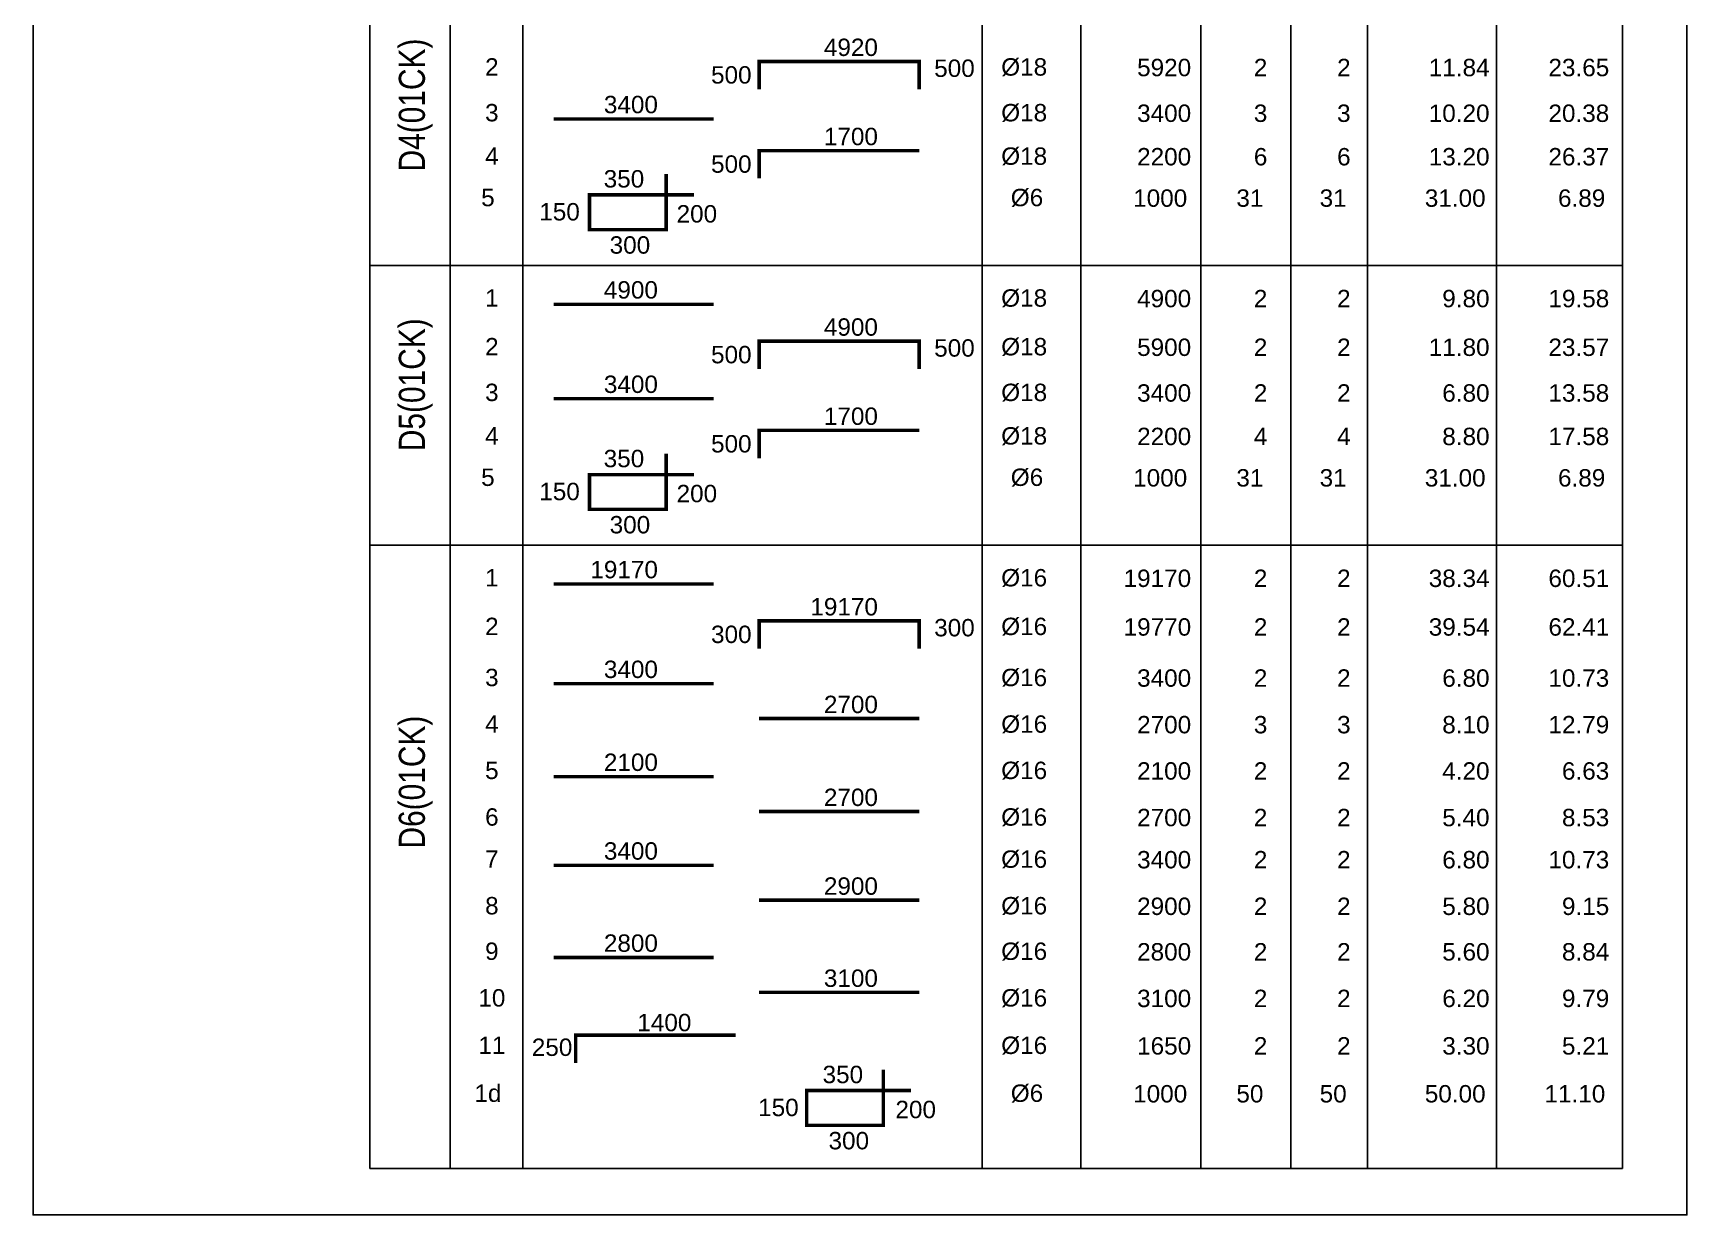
# Model space of a CAD drawing. Header units: millimetres. Extents: x -559287 to -299624, y 2351330 to 2655682.
# Drawn here: x -339275 to -320264, y 2514835 to 2528426 of the extents above; entities that cross this region are included whole.
import ezdxf
from ezdxf.enums import TextEntityAlignment as Align

# ---------------------------------------------------------------- set-up
doc = ezdxf.new("R2010")
doc.units = ezdxf.units.MM
doc.header["$LTSCALE"] = 10
for name, color, linetype, lineweight in [('Net thay', 4, 'Continuous', 25), ('Text', 54, 'Continuous', 25), ('Thep doc', 140, 'Continuous', 60), ('TKTHEP', 54, 'Continuous', 25)]:
    doc.layers.add(name, color=color, linetype=linetype, lineweight=lineweight)
doc.layers.add('ththep', color=3, linetype='Continuous')
doc.styles.add('NGHIA5', font='arial_0.ttf', dxfattribs={"height": 180})
doc.styles.add('STYLE1-S1', font='VHARIALN.TTF')

# ---------------------------------------------------------------- blocks, each defined once
blk = doc.blocks.new('NGHIA_THKE')
at = {"layer": 'TKTHEP', "style": 'NGHIA5'}
blk.add_attdef('SHT', text='', height=250, dxfattribs=at).set_placement((-7979, 0), align=Align.CENTER)
for tag, p in [('KT1', (-6747, 220)), ('KT2', (-5931, 212)), ('KT3', (-4910, 212)), ('KT4', (-3927, 212)), ('KT5', (-2978, 212)), ('KT6', (-2066, 212)), ('KT7', (-1094, 212)), ('DK', (0, 0)), ('CD1T', (2069, -8)), ('1T', (3164, -8)), ('TST', (4360, -8)), ('TCD', (6357, -8)), ('TL', (8076, -8)), ('KT8', (-6747, -258)), ('KT9', (-5931, -266)), ('KT10', (-4910, -266)), ('KT11', (-3927, -266)), ('KT12', (-2978, -266)), ('KT13', (-2066, -266)), ('KT14', (-1094, -266))]:
    blk.add_attdef(tag, text='', height=250, dxfattribs=at).set_placement(p, align=Align.RIGHT)

msp = doc.modelspace()

# ---------------------------------------------------------------- linework, layer by layer
at = {"layer": 'Net thay', "linetype": 'Continuous'}
for p, q in [((-335404.8, 2540075.8), (-335404.8, 2515369.9)), ((-334480.4, 2540075.8), (-334480.4, 2515369.9)), ((-333644.9, 2540075.8), (-333644.9, 2515369.9)), ((-328366.5, 2540075.8), (-328366.5, 2515369.9)), ((-327229.8, 2540075.8), (-327229.8, 2515369.9)), ((-325852.9, 2540075.8), (-325852.9, 2515369.9)), ((-323935.5, 2540075.8), (-323935.5, 2515369.9)), ((-322453.7, 2540075.8), (-322453.7, 2515369.9)), ((-321004.7, 2540075.8), (-321004.7, 2515369.9)), ((-324818.1, 2539525.4), (-324818.1, 2515369.9)), ((-335404.8, 2525753.8), (-321004.7, 2525753.8)), ((-335404.8, 2522537.1), (-321004.7, 2522537.1)), ((-335404.8, 2515369.9), (-321004.7, 2515369.9))]:
    msp.add_line(p, q, dxfattribs=at)
at = {"layer": 'Thep doc', "const_width": 40}
for points in [[(-330928.7, 2527779.6), (-330928.7, 2528099.6), (-329088.7, 2528099.6), (-329088.7, 2527779.6)], [(-333291.3, 2527438.2), (-331451.3, 2527438.2)], [(-330928.7, 2526754), (-330928.7, 2527074), (-329088.7, 2527074)], [(-331678.3, 2526564.9), (-332878.3, 2526564.9), (-332878.3, 2526164.9), (-331998.3, 2526164.9), (-331998.3, 2526804.9)], [(-333291.3, 2525307), (-331451.3, 2525307)], [(-330928.7, 2524562.9), (-330928.7, 2524882.9), (-329088.7, 2524882.9), (-329088.7, 2524562.9)], [(-333291.3, 2524221.5), (-331451.3, 2524221.5)], [(-330928.7, 2523537.4), (-330928.7, 2523857.4), (-329088.7, 2523857.4)], [(-331678.3, 2523348.2), (-332878.3, 2523348.2), (-332878.3, 2522948.2), (-331998.3, 2522948.2), (-331998.3, 2523588.2)], [(-333291.3, 2522090.3), (-331451.3, 2522090.3)], [(-330928.7, 2521346.2), (-330928.7, 2521666.2), (-329088.7, 2521666.2), (-329088.7, 2521346.2)], [(-333291.3, 2520943.3), (-331451.3, 2520943.3)], [(-330928.7, 2520543.1), (-329088.7, 2520543.1)], [(-333291.3, 2519875), (-331451.3, 2519875)], [(-330928.7, 2519474.8), (-329088.7, 2519474.8)], [(-333291.3, 2518854.5), (-331451.3, 2518854.5)], [(-330928.7, 2518454.3), (-329088.7, 2518454.3)], [(-333291.3, 2517795.2), (-331451.3, 2517795.2)], [(-330928.7, 2517395), (-329088.7, 2517395)], [(-333037.3, 2516582.7), (-333037.3, 2516902.7), (-331197.3, 2516902.7)], [(-329181.7, 2516265.3), (-330381.7, 2516265.3), (-330381.7, 2515865.3), (-329501.7, 2515865.3), (-329501.7, 2516505.3)]]:
    msp.add_lwpolyline(points, dxfattribs=at)
at = {"layer": 'ththep'}
msp.add_lwpolyline([(-339274.8, 2541460.7), (-320264.3, 2541460.7), (-320264.3, 2514835.1), (-339274.8, 2514835.1)], close=True, dxfattribs=at)

# ---------------------------------------------------------------- block references
at = {"layer": 'TKTHEP'}
ref = msp.add_blockref('NGHIA_THKE', (-327618.1, 2527936.2), dxfattribs=dict(at, xscale=0.7999999999301508, yscale=0.7999999998137355, zscale=0.8))
ref.add_attrib('SHT', '2', dxfattribs={"height": 200, "style": 'NGHIA5'}).set_placement((-334001.1, 2527936.2), align=Align.CENTER)
ref.add_attrib('KT1', '500', dxfattribs={"height": 200, "style": 'NGHIA5'}).set_placement((-331015.7, 2527844.9), align=Align.RIGHT)
ref.add_attrib('KT2', '4920', dxfattribs={"height": 200, "style": 'NGHIA5'}).set_placement((-329563.2, 2528162.2), align=Align.RIGHT)
ref.add_attrib('KT3', '500', dxfattribs={"height": 200, "style": 'NGHIA5'}).set_placement((-328450.7, 2527921.5), align=Align.RIGHT)
ref.add_attrib('DK', '%%c18', dxfattribs={"height": 200, "style": 'NGHIA5'}).set_placement((-327618.1, 2527936.2), align=Align.RIGHT)
ref.add_attrib('CD1T', '5920', dxfattribs={"height": 200, "style": 'NGHIA5'}).set_placement((-325962.7, 2527929.6), align=Align.RIGHT)
ref.add_attrib('1T', '2', dxfattribs={"height": 200, "style": 'NGHIA5'}).set_placement((-325087, 2527929.6), align=Align.RIGHT)
ref.add_attrib('TST', '2', dxfattribs={"height": 200, "style": 'NGHIA5'}).set_placement((-324130, 2527929.6), align=Align.RIGHT)
ref.add_attrib('TCD', '11.84', dxfattribs={"height": 200, "style": 'NGHIA5'}).set_placement((-322532.7, 2527929.6), align=Align.RIGHT)
ref.add_attrib('TL', '23.65', dxfattribs={"height": 200, "style": 'NGHIA5'}).set_placement((-321157, 2527929.6), align=Align.RIGHT)
ref = msp.add_blockref('NGHIA_THKE', (-327618.3, 2527410.5), dxfattribs=dict(at, xscale=0.7999999999301508, yscale=0.7999999998137355, zscale=0.8))
ref.add_attrib('SHT', '3', dxfattribs={"height": 200, "style": 'NGHIA5'}).set_placement((-334001.3, 2527410.5), align=Align.CENTER)
ref.add_attrib('KT1', '3400', dxfattribs={"height": 200, "style": 'NGHIA5'}).set_placement((-332092.2, 2527503.9), align=Align.RIGHT)
ref.add_attrib('DK', '%%c18', dxfattribs={"height": 200, "style": 'NGHIA5'}).set_placement((-327618.3, 2527410.5), align=Align.RIGHT)
ref.add_attrib('CD1T', '3400', dxfattribs={"height": 200, "style": 'NGHIA5'}).set_placement((-325962.8, 2527403.9), align=Align.RIGHT)
ref.add_attrib('1T', '3', dxfattribs={"height": 200, "style": 'NGHIA5'}).set_placement((-325087.1, 2527403.9), align=Align.RIGHT)
ref.add_attrib('TST', '3', dxfattribs={"height": 200, "style": 'NGHIA5'}).set_placement((-324130.2, 2527403.9), align=Align.RIGHT)
ref.add_attrib('TCD', '10.20', dxfattribs={"height": 200, "style": 'NGHIA5'}).set_placement((-322532.9, 2527403.9), align=Align.RIGHT)
ref.add_attrib('TL', '20.38', dxfattribs={"height": 200, "style": 'NGHIA5'}).set_placement((-321157.1, 2527403.9), align=Align.RIGHT)
ref = msp.add_blockref('NGHIA_THKE', (-327618.1, 2526910.7), dxfattribs=dict(at, xscale=0.7999999999301508, yscale=0.7999999998137355, zscale=0.8))
ref.add_attrib('SHT', '4', dxfattribs={"height": 200, "style": 'NGHIA5'}).set_placement((-334001.1, 2526910.7), align=Align.CENTER)
ref.add_attrib('KT1', '500', dxfattribs={"height": 200, "style": 'NGHIA5'}).set_placement((-331015.7, 2526819.4), align=Align.RIGHT)
ref.add_attrib('KT2', '1700', dxfattribs={"height": 200, "style": 'NGHIA5'}).set_placement((-329563.2, 2527136.6), align=Align.RIGHT)
ref.add_attrib('DK', '%%c18', dxfattribs={"height": 200, "style": 'NGHIA5'}).set_placement((-327618.1, 2526910.7), align=Align.RIGHT)
ref.add_attrib('CD1T', '2200', dxfattribs={"height": 200, "style": 'NGHIA5'}).set_placement((-325962.7, 2526904.1), align=Align.RIGHT)
ref.add_attrib('1T', '6', dxfattribs={"height": 200, "style": 'NGHIA5'}).set_placement((-325087, 2526904.1), align=Align.RIGHT)
ref.add_attrib('TST', '6', dxfattribs={"height": 200, "style": 'NGHIA5'}).set_placement((-324130, 2526904.1), align=Align.RIGHT)
ref.add_attrib('TCD', '13.20', dxfattribs={"height": 200, "style": 'NGHIA5'}).set_placement((-322532.7, 2526904.1), align=Align.RIGHT)
ref.add_attrib('TL', '26.37', dxfattribs={"height": 200, "style": 'NGHIA5'}).set_placement((-321157, 2526904.1), align=Align.RIGHT)
ref = msp.add_blockref('NGHIA_THKE', (-327663.5, 2526434.6), dxfattribs=dict(at, xscale=0.7999999999301508, yscale=0.7999999998137355, zscale=0.8))
ref.add_attrib('SHT', '5', dxfattribs={"height": 200, "style": 'NGHIA5'}).set_placement((-334046.5, 2526434.6), align=Align.CENTER)
ref.add_attrib('KT1', '150', dxfattribs={"height": 200, "style": 'NGHIA5'}).set_placement((-332990.2, 2526270.9), align=Align.RIGHT)
ref.add_attrib('KT2', '200', dxfattribs={"height": 200, "style": 'NGHIA5'}).set_placement((-331411.8, 2526247.2), align=Align.RIGHT)
ref.add_attrib('KT3', '300', dxfattribs={"height": 200, "style": 'NGHIA5'}).set_placement((-332181.1, 2525889), align=Align.RIGHT)
ref.add_attrib('KT4', '350', dxfattribs={"height": 200, "style": 'NGHIA5'}).set_placement((-332249.7, 2526649.9), align=Align.RIGHT)
ref.add_attrib('DK', '%%c6', dxfattribs={"height": 200, "style": 'NGHIA5'}).set_placement((-327663.5, 2526434.6), align=Align.RIGHT)
ref.add_attrib('CD1T', '1000', dxfattribs={"height": 200, "style": 'NGHIA5'}).set_placement((-326008.1, 2526428), align=Align.RIGHT)
ref.add_attrib('1T', '31', dxfattribs={"height": 200, "style": 'NGHIA5'}).set_placement((-325132.4, 2526428), align=Align.RIGHT)
ref.add_attrib('TST', '31', dxfattribs={"height": 200, "style": 'NGHIA5'}).set_placement((-324175.4, 2526428), align=Align.RIGHT)
ref.add_attrib('TCD', '31.00', dxfattribs={"height": 200, "style": 'NGHIA5'}).set_placement((-322578.1, 2526428), align=Align.RIGHT)
ref.add_attrib('TL', '6.89', dxfattribs={"height": 200, "style": 'NGHIA5'}).set_placement((-321202.4, 2526428), align=Align.RIGHT)
ref = msp.add_blockref('NGHIA_THKE', (-327618.3, 2525279.3), dxfattribs=dict(at, xscale=0.7999999999301508, yscale=0.7999999998137355, zscale=0.8))
ref.add_attrib('SHT', '1', dxfattribs={"height": 200, "style": 'NGHIA5'}).set_placement((-334001.3, 2525279.3), align=Align.CENTER)
ref.add_attrib('KT1', '4900', dxfattribs={"height": 200, "style": 'NGHIA5'}).set_placement((-332092.2, 2525372.7), align=Align.RIGHT)
ref.add_attrib('DK', '%%c18', dxfattribs={"height": 200, "style": 'NGHIA5'}).set_placement((-327618.3, 2525279.3), align=Align.RIGHT)
ref.add_attrib('CD1T', '4900', dxfattribs={"height": 200, "style": 'NGHIA5'}).set_placement((-325962.8, 2525272.7), align=Align.RIGHT)
ref.add_attrib('1T', '2', dxfattribs={"height": 200, "style": 'NGHIA5'}).set_placement((-325087.1, 2525272.7), align=Align.RIGHT)
ref.add_attrib('TST', '2', dxfattribs={"height": 200, "style": 'NGHIA5'}).set_placement((-324130.2, 2525272.7), align=Align.RIGHT)
ref.add_attrib('TCD', '9.80', dxfattribs={"height": 200, "style": 'NGHIA5'}).set_placement((-322532.9, 2525272.7), align=Align.RIGHT)
ref.add_attrib('TL', '19.58', dxfattribs={"height": 200, "style": 'NGHIA5'}).set_placement((-321157.1, 2525272.7), align=Align.RIGHT)
ref = msp.add_blockref('NGHIA_THKE', (-327618.1, 2524719.5), dxfattribs=dict(at, xscale=0.7999999999301508, yscale=0.7999999998137355, zscale=0.8))
ref.add_attrib('SHT', '2', dxfattribs={"height": 200, "style": 'NGHIA5'}).set_placement((-334001.1, 2524719.5), align=Align.CENTER)
ref.add_attrib('KT1', '500', dxfattribs={"height": 200, "style": 'NGHIA5'}).set_placement((-331015.7, 2524628.2), align=Align.RIGHT)
ref.add_attrib('KT2', '4900', dxfattribs={"height": 200, "style": 'NGHIA5'}).set_placement((-329563.2, 2524945.5), align=Align.RIGHT)
ref.add_attrib('KT3', '500', dxfattribs={"height": 200, "style": 'NGHIA5'}).set_placement((-328450.7, 2524704.8), align=Align.RIGHT)
ref.add_attrib('DK', '%%c18', dxfattribs={"height": 200, "style": 'NGHIA5'}).set_placement((-327618.1, 2524719.5), align=Align.RIGHT)
ref.add_attrib('CD1T', '5900', dxfattribs={"height": 200, "style": 'NGHIA5'}).set_placement((-325962.7, 2524712.9), align=Align.RIGHT)
ref.add_attrib('1T', '2', dxfattribs={"height": 200, "style": 'NGHIA5'}).set_placement((-325087, 2524712.9), align=Align.RIGHT)
ref.add_attrib('TST', '2', dxfattribs={"height": 200, "style": 'NGHIA5'}).set_placement((-324130, 2524712.9), align=Align.RIGHT)
ref.add_attrib('TCD', '11.80', dxfattribs={"height": 200, "style": 'NGHIA5'}).set_placement((-322532.7, 2524712.9), align=Align.RIGHT)
ref.add_attrib('TL', '23.57', dxfattribs={"height": 200, "style": 'NGHIA5'}).set_placement((-321157, 2524712.9), align=Align.RIGHT)
ref = msp.add_blockref('NGHIA_THKE', (-327618.3, 2524193.9), dxfattribs=dict(at, xscale=0.7999999999301508, yscale=0.7999999998137355, zscale=0.8))
ref.add_attrib('SHT', '3', dxfattribs={"height": 200, "style": 'NGHIA5'}).set_placement((-334001.3, 2524193.9), align=Align.CENTER)
ref.add_attrib('KT1', '3400', dxfattribs={"height": 200, "style": 'NGHIA5'}).set_placement((-332092.2, 2524287.3), align=Align.RIGHT)
ref.add_attrib('DK', '%%c18', dxfattribs={"height": 200, "style": 'NGHIA5'}).set_placement((-327618.3, 2524193.9), align=Align.RIGHT)
ref.add_attrib('CD1T', '3400', dxfattribs={"height": 200, "style": 'NGHIA5'}).set_placement((-325962.8, 2524187.2), align=Align.RIGHT)
ref.add_attrib('1T', '2', dxfattribs={"height": 200, "style": 'NGHIA5'}).set_placement((-325087.1, 2524187.2), align=Align.RIGHT)
ref.add_attrib('TST', '2', dxfattribs={"height": 200, "style": 'NGHIA5'}).set_placement((-324130.2, 2524187.2), align=Align.RIGHT)
ref.add_attrib('TCD', '6.80', dxfattribs={"height": 200, "style": 'NGHIA5'}).set_placement((-322532.9, 2524187.2), align=Align.RIGHT)
ref.add_attrib('TL', '13.58', dxfattribs={"height": 200, "style": 'NGHIA5'}).set_placement((-321157.1, 2524187.2), align=Align.RIGHT)
ref = msp.add_blockref('NGHIA_THKE', (-327618.1, 2523694), dxfattribs=dict(at, xscale=0.7999999999301508, yscale=0.7999999998137355, zscale=0.8))
ref.add_attrib('SHT', '4', dxfattribs={"height": 200, "style": 'NGHIA5'}).set_placement((-334001.1, 2523694), align=Align.CENTER)
ref.add_attrib('KT1', '500', dxfattribs={"height": 200, "style": 'NGHIA5'}).set_placement((-331015.7, 2523602.7), align=Align.RIGHT)
ref.add_attrib('KT2', '1700', dxfattribs={"height": 200, "style": 'NGHIA5'}).set_placement((-329563.2, 2523920), align=Align.RIGHT)
ref.add_attrib('DK', '%%c18', dxfattribs={"height": 200, "style": 'NGHIA5'}).set_placement((-327618.1, 2523694), align=Align.RIGHT)
ref.add_attrib('CD1T', '2200', dxfattribs={"height": 200, "style": 'NGHIA5'}).set_placement((-325962.7, 2523687.4), align=Align.RIGHT)
ref.add_attrib('1T', '4', dxfattribs={"height": 200, "style": 'NGHIA5'}).set_placement((-325087, 2523687.4), align=Align.RIGHT)
ref.add_attrib('TST', '4', dxfattribs={"height": 200, "style": 'NGHIA5'}).set_placement((-324130, 2523687.4), align=Align.RIGHT)
ref.add_attrib('TCD', '8.80', dxfattribs={"height": 200, "style": 'NGHIA5'}).set_placement((-322532.7, 2523687.4), align=Align.RIGHT)
ref.add_attrib('TL', '17.58', dxfattribs={"height": 200, "style": 'NGHIA5'}).set_placement((-321157, 2523687.4), align=Align.RIGHT)
ref = msp.add_blockref('NGHIA_THKE', (-327663.5, 2523218), dxfattribs=dict(at, xscale=0.7999999999301508, yscale=0.7999999998137355, zscale=0.8))
ref.add_attrib('SHT', '5', dxfattribs={"height": 200, "style": 'NGHIA5'}).set_placement((-334046.5, 2523218), align=Align.CENTER)
ref.add_attrib('KT1', '150', dxfattribs={"height": 200, "style": 'NGHIA5'}).set_placement((-332990.2, 2523054.3), align=Align.RIGHT)
ref.add_attrib('KT2', '200', dxfattribs={"height": 200, "style": 'NGHIA5'}).set_placement((-331411.8, 2523030.5), align=Align.RIGHT)
ref.add_attrib('KT3', '300', dxfattribs={"height": 200, "style": 'NGHIA5'}).set_placement((-332181.1, 2522672.3), align=Align.RIGHT)
ref.add_attrib('KT4', '350', dxfattribs={"height": 200, "style": 'NGHIA5'}).set_placement((-332249.7, 2523433.3), align=Align.RIGHT)
ref.add_attrib('DK', '%%c6', dxfattribs={"height": 200, "style": 'NGHIA5'}).set_placement((-327663.5, 2523218), align=Align.RIGHT)
ref.add_attrib('CD1T', '1000', dxfattribs={"height": 200, "style": 'NGHIA5'}).set_placement((-326008.1, 2523211.3), align=Align.RIGHT)
ref.add_attrib('1T', '31', dxfattribs={"height": 200, "style": 'NGHIA5'}).set_placement((-325132.4, 2523211.3), align=Align.RIGHT)
ref.add_attrib('TST', '31', dxfattribs={"height": 200, "style": 'NGHIA5'}).set_placement((-324175.4, 2523211.3), align=Align.RIGHT)
ref.add_attrib('TCD', '31.00', dxfattribs={"height": 200, "style": 'NGHIA5'}).set_placement((-322578.1, 2523211.3), align=Align.RIGHT)
ref.add_attrib('TL', '6.89', dxfattribs={"height": 200, "style": 'NGHIA5'}).set_placement((-321202.4, 2523211.3), align=Align.RIGHT)
ref = msp.add_blockref('NGHIA_THKE', (-327618.3, 2522062.6), dxfattribs=dict(at, xscale=0.7999999999301508, yscale=0.7999999998137355, zscale=0.8))
ref.add_attrib('SHT', '1', dxfattribs={"height": 200, "style": 'NGHIA5'}).set_placement((-334001.3, 2522062.6), align=Align.CENTER)
ref.add_attrib('KT1', '19170', dxfattribs={"height": 200, "style": 'NGHIA5'}).set_placement((-332092.2, 2522156), align=Align.RIGHT)
ref.add_attrib('DK', '%%c16', dxfattribs={"height": 200, "style": 'NGHIA5'}).set_placement((-327618.3, 2522062.6), align=Align.RIGHT)
ref.add_attrib('CD1T', '19170', dxfattribs={"height": 200, "style": 'NGHIA5'}).set_placement((-325962.8, 2522056), align=Align.RIGHT)
ref.add_attrib('1T', '2', dxfattribs={"height": 200, "style": 'NGHIA5'}).set_placement((-325087.1, 2522056), align=Align.RIGHT)
ref.add_attrib('TST', '2', dxfattribs={"height": 200, "style": 'NGHIA5'}).set_placement((-324130.2, 2522056), align=Align.RIGHT)
ref.add_attrib('TCD', '38.34', dxfattribs={"height": 200, "style": 'NGHIA5'}).set_placement((-322532.9, 2522056), align=Align.RIGHT)
ref.add_attrib('TL', '60.51', dxfattribs={"height": 200, "style": 'NGHIA5'}).set_placement((-321157.1, 2522056), align=Align.RIGHT)
ref = msp.add_blockref('NGHIA_THKE', (-327618.1, 2521502.9), dxfattribs=dict(at, xscale=0.7999999999301508, yscale=0.7999999998137355, zscale=0.8))
ref.add_attrib('SHT', '2', dxfattribs={"height": 200, "style": 'NGHIA5'}).set_placement((-334001.1, 2521502.9), align=Align.CENTER)
ref.add_attrib('KT1', '300', dxfattribs={"height": 200, "style": 'NGHIA5'}).set_placement((-331015.7, 2521411.6), align=Align.RIGHT)
ref.add_attrib('KT2', '19170', dxfattribs={"height": 200, "style": 'NGHIA5'}).set_placement((-329563.2, 2521728.8), align=Align.RIGHT)
ref.add_attrib('KT3', '300', dxfattribs={"height": 200, "style": 'NGHIA5'}).set_placement((-328450.7, 2521488.2), align=Align.RIGHT)
ref.add_attrib('DK', '%%c16', dxfattribs={"height": 200, "style": 'NGHIA5'}).set_placement((-327618.1, 2521502.9), align=Align.RIGHT)
ref.add_attrib('CD1T', '19770', dxfattribs={"height": 200, "style": 'NGHIA5'}).set_placement((-325962.7, 2521496.3), align=Align.RIGHT)
ref.add_attrib('1T', '2', dxfattribs={"height": 200, "style": 'NGHIA5'}).set_placement((-325087, 2521496.3), align=Align.RIGHT)
ref.add_attrib('TST', '2', dxfattribs={"height": 200, "style": 'NGHIA5'}).set_placement((-324130, 2521496.3), align=Align.RIGHT)
ref.add_attrib('TCD', '39.54', dxfattribs={"height": 200, "style": 'NGHIA5'}).set_placement((-322532.7, 2521496.3), align=Align.RIGHT)
ref.add_attrib('TL', '62.41', dxfattribs={"height": 200, "style": 'NGHIA5'}).set_placement((-321157, 2521496.3), align=Align.RIGHT)
ref = msp.add_blockref('NGHIA_THKE', (-327618.3, 2520915.6), dxfattribs=dict(at, xscale=0.7999999999301508, yscale=0.7999999998137355, zscale=0.8))
ref.add_attrib('SHT', '3', dxfattribs={"height": 200, "style": 'NGHIA5'}).set_placement((-334001.3, 2520915.6), align=Align.CENTER)
ref.add_attrib('KT1', '3400', dxfattribs={"height": 200, "style": 'NGHIA5'}).set_placement((-332092.2, 2521009.1), align=Align.RIGHT)
ref.add_attrib('DK', '%%c16', dxfattribs={"height": 200, "style": 'NGHIA5'}).set_placement((-327618.3, 2520915.6), align=Align.RIGHT)
ref.add_attrib('CD1T', '3400', dxfattribs={"height": 200, "style": 'NGHIA5'}).set_placement((-325962.8, 2520909), align=Align.RIGHT)
ref.add_attrib('1T', '2', dxfattribs={"height": 200, "style": 'NGHIA5'}).set_placement((-325087.1, 2520909), align=Align.RIGHT)
ref.add_attrib('TST', '2', dxfattribs={"height": 200, "style": 'NGHIA5'}).set_placement((-324130.2, 2520909), align=Align.RIGHT)
ref.add_attrib('TCD', '6.80', dxfattribs={"height": 200, "style": 'NGHIA5'}).set_placement((-322532.9, 2520909), align=Align.RIGHT)
ref.add_attrib('TL', '10.73', dxfattribs={"height": 200, "style": 'NGHIA5'}).set_placement((-321157.1, 2520909), align=Align.RIGHT)
ref = msp.add_blockref('NGHIA_THKE', (-327618.1, 2520379.8), dxfattribs=dict(at, xscale=0.7999999999301508, yscale=0.7999999998137355, zscale=0.8))
ref.add_attrib('SHT', '4', dxfattribs={"height": 200, "style": 'NGHIA5'}).set_placement((-334001.1, 2520379.8), align=Align.CENTER)
ref.add_attrib('KT2', '2700', dxfattribs={"height": 200, "style": 'NGHIA5'}).set_placement((-329563.2, 2520605.7), align=Align.RIGHT)
ref.add_attrib('DK', '%%c16', dxfattribs={"height": 200, "style": 'NGHIA5'}).set_placement((-327618.1, 2520379.8), align=Align.RIGHT)
ref.add_attrib('CD1T', '2700', dxfattribs={"height": 200, "style": 'NGHIA5'}).set_placement((-325962.7, 2520373.1), align=Align.RIGHT)
ref.add_attrib('1T', '3', dxfattribs={"height": 200, "style": 'NGHIA5'}).set_placement((-325087, 2520373.1), align=Align.RIGHT)
ref.add_attrib('TST', '3', dxfattribs={"height": 200, "style": 'NGHIA5'}).set_placement((-324130, 2520373.1), align=Align.RIGHT)
ref.add_attrib('TCD', '8.10', dxfattribs={"height": 200, "style": 'NGHIA5'}).set_placement((-322532.7, 2520373.1), align=Align.RIGHT)
ref.add_attrib('TL', '12.79', dxfattribs={"height": 200, "style": 'NGHIA5'}).set_placement((-321157, 2520373.1), align=Align.RIGHT)
ref = msp.add_blockref('NGHIA_THKE', (-327618.3, 2519847.3), dxfattribs=dict(at, xscale=0.7999999999301508, yscale=0.7999999998137355, zscale=0.8))
ref.add_attrib('SHT', '5', dxfattribs={"height": 200, "style": 'NGHIA5'}).set_placement((-334001.3, 2519847.3), align=Align.CENTER)
ref.add_attrib('KT1', '2100', dxfattribs={"height": 200, "style": 'NGHIA5'}).set_placement((-332092.2, 2519940.7), align=Align.RIGHT)
ref.add_attrib('DK', '%%c16', dxfattribs={"height": 200, "style": 'NGHIA5'}).set_placement((-327618.3, 2519847.3), align=Align.RIGHT)
ref.add_attrib('CD1T', '2100', dxfattribs={"height": 200, "style": 'NGHIA5'}).set_placement((-325962.8, 2519840.7), align=Align.RIGHT)
ref.add_attrib('1T', '2', dxfattribs={"height": 200, "style": 'NGHIA5'}).set_placement((-325087.1, 2519840.7), align=Align.RIGHT)
ref.add_attrib('TST', '2', dxfattribs={"height": 200, "style": 'NGHIA5'}).set_placement((-324130.2, 2519840.7), align=Align.RIGHT)
ref.add_attrib('TCD', '4.20', dxfattribs={"height": 200, "style": 'NGHIA5'}).set_placement((-322532.9, 2519840.7), align=Align.RIGHT)
ref.add_attrib('TL', '6.63', dxfattribs={"height": 200, "style": 'NGHIA5'}).set_placement((-321157.1, 2519840.7), align=Align.RIGHT)
ref = msp.add_blockref('NGHIA_THKE', (-327618.1, 2519311.4), dxfattribs=dict(at, xscale=0.7999999999301508, yscale=0.7999999998137355, zscale=0.8))
ref.add_attrib('SHT', '6', dxfattribs={"height": 200, "style": 'NGHIA5'}).set_placement((-334001.1, 2519311.4), align=Align.CENTER)
ref.add_attrib('KT2', '2700', dxfattribs={"height": 200, "style": 'NGHIA5'}).set_placement((-329563.2, 2519537.4), align=Align.RIGHT)
ref.add_attrib('DK', '%%c16', dxfattribs={"height": 200, "style": 'NGHIA5'}).set_placement((-327618.1, 2519311.4), align=Align.RIGHT)
ref.add_attrib('CD1T', '2700', dxfattribs={"height": 200, "style": 'NGHIA5'}).set_placement((-325962.7, 2519304.8), align=Align.RIGHT)
ref.add_attrib('1T', '2', dxfattribs={"height": 200, "style": 'NGHIA5'}).set_placement((-325087, 2519304.8), align=Align.RIGHT)
ref.add_attrib('TST', '2', dxfattribs={"height": 200, "style": 'NGHIA5'}).set_placement((-324130, 2519304.8), align=Align.RIGHT)
ref.add_attrib('TCD', '5.40', dxfattribs={"height": 200, "style": 'NGHIA5'}).set_placement((-322532.7, 2519304.8), align=Align.RIGHT)
ref.add_attrib('TL', '8.53', dxfattribs={"height": 200, "style": 'NGHIA5'}).set_placement((-321157, 2519304.8), align=Align.RIGHT)
ref = msp.add_blockref('NGHIA_THKE', (-327618.3, 2518826.8), dxfattribs=dict(at, xscale=0.7999999999301508, yscale=0.7999999998137355, zscale=0.8))
ref.add_attrib('SHT', '7', dxfattribs={"height": 200, "style": 'NGHIA5'}).set_placement((-334001.3, 2518826.8), align=Align.CENTER)
ref.add_attrib('KT1', '3400', dxfattribs={"height": 200, "style": 'NGHIA5'}).set_placement((-332092.2, 2518920.3), align=Align.RIGHT)
ref.add_attrib('DK', '%%c16', dxfattribs={"height": 200, "style": 'NGHIA5'}).set_placement((-327618.3, 2518826.8), align=Align.RIGHT)
ref.add_attrib('CD1T', '3400', dxfattribs={"height": 200, "style": 'NGHIA5'}).set_placement((-325962.8, 2518820.2), align=Align.RIGHT)
ref.add_attrib('1T', '2', dxfattribs={"height": 200, "style": 'NGHIA5'}).set_placement((-325087.1, 2518820.2), align=Align.RIGHT)
ref.add_attrib('TST', '2', dxfattribs={"height": 200, "style": 'NGHIA5'}).set_placement((-324130.2, 2518820.2), align=Align.RIGHT)
ref.add_attrib('TCD', '6.80', dxfattribs={"height": 200, "style": 'NGHIA5'}).set_placement((-322532.9, 2518820.2), align=Align.RIGHT)
ref.add_attrib('TL', '10.73', dxfattribs={"height": 200, "style": 'NGHIA5'}).set_placement((-321157.1, 2518820.2), align=Align.RIGHT)
ref = msp.add_blockref('NGHIA_THKE', (-327618.1, 2518291), dxfattribs=dict(at, xscale=0.7999999999301508, yscale=0.7999999998137355, zscale=0.8))
ref.add_attrib('SHT', '8', dxfattribs={"height": 200, "style": 'NGHIA5'}).set_placement((-334001.1, 2518291), align=Align.CENTER)
ref.add_attrib('KT2', '2900', dxfattribs={"height": 200, "style": 'NGHIA5'}).set_placement((-329563.2, 2518516.9), align=Align.RIGHT)
ref.add_attrib('DK', '%%c16', dxfattribs={"height": 200, "style": 'NGHIA5'}).set_placement((-327618.1, 2518291), align=Align.RIGHT)
ref.add_attrib('CD1T', '2900', dxfattribs={"height": 200, "style": 'NGHIA5'}).set_placement((-325962.7, 2518284.3), align=Align.RIGHT)
ref.add_attrib('1T', '2', dxfattribs={"height": 200, "style": 'NGHIA5'}).set_placement((-325087, 2518284.3), align=Align.RIGHT)
ref.add_attrib('TST', '2', dxfattribs={"height": 200, "style": 'NGHIA5'}).set_placement((-324130, 2518284.3), align=Align.RIGHT)
ref.add_attrib('TCD', '5.80', dxfattribs={"height": 200, "style": 'NGHIA5'}).set_placement((-322532.7, 2518284.3), align=Align.RIGHT)
ref.add_attrib('TL', '9.15', dxfattribs={"height": 200, "style": 'NGHIA5'}).set_placement((-321157, 2518284.3), align=Align.RIGHT)
ref = msp.add_blockref('NGHIA_THKE', (-327618.3, 2517767.5), dxfattribs=dict(at, xscale=0.7999999999301508, yscale=0.7999999998137355, zscale=0.8))
ref.add_attrib('SHT', '9', dxfattribs={"height": 200, "style": 'NGHIA5'}).set_placement((-334001.3, 2517767.5), align=Align.CENTER)
ref.add_attrib('KT1', '2800', dxfattribs={"height": 200, "style": 'NGHIA5'}).set_placement((-332092.2, 2517860.9), align=Align.RIGHT)
ref.add_attrib('DK', '%%c16', dxfattribs={"height": 200, "style": 'NGHIA5'}).set_placement((-327618.3, 2517767.5), align=Align.RIGHT)
ref.add_attrib('CD1T', '2800', dxfattribs={"height": 200, "style": 'NGHIA5'}).set_placement((-325962.8, 2517760.9), align=Align.RIGHT)
ref.add_attrib('1T', '2', dxfattribs={"height": 200, "style": 'NGHIA5'}).set_placement((-325087.1, 2517760.9), align=Align.RIGHT)
ref.add_attrib('TST', '2', dxfattribs={"height": 200, "style": 'NGHIA5'}).set_placement((-324130.2, 2517760.9), align=Align.RIGHT)
ref.add_attrib('TCD', '5.60', dxfattribs={"height": 200, "style": 'NGHIA5'}).set_placement((-322532.9, 2517760.9), align=Align.RIGHT)
ref.add_attrib('TL', '8.84', dxfattribs={"height": 200, "style": 'NGHIA5'}).set_placement((-321157.1, 2517760.9), align=Align.RIGHT)
ref = msp.add_blockref('NGHIA_THKE', (-327618.1, 2517231.7), dxfattribs=dict(at, xscale=0.7999999999301508, yscale=0.7999999998137355, zscale=0.8))
ref.add_attrib('SHT', '10', dxfattribs={"height": 200, "style": 'NGHIA5'}).set_placement((-334001.1, 2517231.7), align=Align.CENTER)
ref.add_attrib('KT2', '3100', dxfattribs={"height": 200, "style": 'NGHIA5'}).set_placement((-329563.2, 2517457.6), align=Align.RIGHT)
ref.add_attrib('DK', '%%c16', dxfattribs={"height": 200, "style": 'NGHIA5'}).set_placement((-327618.1, 2517231.7), align=Align.RIGHT)
ref.add_attrib('CD1T', '3100', dxfattribs={"height": 200, "style": 'NGHIA5'}).set_placement((-325962.7, 2517225), align=Align.RIGHT)
ref.add_attrib('1T', '2', dxfattribs={"height": 200, "style": 'NGHIA5'}).set_placement((-325087, 2517225), align=Align.RIGHT)
ref.add_attrib('TST', '2', dxfattribs={"height": 200, "style": 'NGHIA5'}).set_placement((-324130, 2517225), align=Align.RIGHT)
ref.add_attrib('TCD', '6.20', dxfattribs={"height": 200, "style": 'NGHIA5'}).set_placement((-322532.7, 2517225), align=Align.RIGHT)
ref.add_attrib('TL', '9.79', dxfattribs={"height": 200, "style": 'NGHIA5'}).set_placement((-321157, 2517225), align=Align.RIGHT)
ref = msp.add_blockref('NGHIA_THKE', (-327618.1, 2516685.9), dxfattribs=dict(at, xscale=0.7999999999301508, yscale=0.7999999998137355, zscale=0.8))
ref.add_attrib('SHT', '11', dxfattribs={"height": 200, "style": 'NGHIA5'}).set_placement((-334001.1, 2516685.9), align=Align.CENTER)
ref.add_attrib('KT1', '250', dxfattribs={"height": 200, "style": 'NGHIA5'}).set_placement((-333075.8, 2516663.5), align=Align.RIGHT)
ref.add_attrib('KT2', '1400', dxfattribs={"height": 200, "style": 'NGHIA5'}).set_placement((-331707.8, 2516947.5), align=Align.RIGHT)
ref.add_attrib('DK', '%%c16', dxfattribs={"height": 200, "style": 'NGHIA5'}).set_placement((-327618.1, 2516685.9), align=Align.RIGHT)
ref.add_attrib('CD1T', '1650', dxfattribs={"height": 200, "style": 'NGHIA5'}).set_placement((-325962.7, 2516679.3), align=Align.RIGHT)
ref.add_attrib('1T', '2', dxfattribs={"height": 200, "style": 'NGHIA5'}).set_placement((-325087, 2516679.3), align=Align.RIGHT)
ref.add_attrib('TST', '2', dxfattribs={"height": 200, "style": 'NGHIA5'}).set_placement((-324130, 2516679.3), align=Align.RIGHT)
ref.add_attrib('TCD', '3.30', dxfattribs={"height": 200, "style": 'NGHIA5'}).set_placement((-322532.7, 2516679.3), align=Align.RIGHT)
ref.add_attrib('TL', '5.21', dxfattribs={"height": 200, "style": 'NGHIA5'}).set_placement((-321157, 2516679.3), align=Align.RIGHT)
ref = msp.add_blockref('NGHIA_THKE', (-327663.5, 2516135.1), dxfattribs=dict(at, xscale=0.8000000000465661, yscale=0.7999999998137355, zscale=0.8))
ref.add_attrib('SHT', '1d', dxfattribs={"height": 200, "style": 'NGHIA5'}).set_placement((-334046.5, 2516135.1), align=Align.CENTER)
ref.add_attrib('KT1', '150', dxfattribs={"height": 200, "style": 'NGHIA5'}).set_placement((-330474.4, 2515971.4), align=Align.RIGHT)
ref.add_attrib('KT2', '200', dxfattribs={"height": 200, "style": 'NGHIA5'}).set_placement((-328896, 2515947.7), align=Align.RIGHT)
ref.add_attrib('KT3', '300', dxfattribs={"height": 200, "style": 'NGHIA5'}).set_placement((-329665.3, 2515589.4), align=Align.RIGHT)
ref.add_attrib('KT4', '350', dxfattribs={"height": 200, "style": 'NGHIA5'}).set_placement((-329733.8, 2516350.4), align=Align.RIGHT)
ref.add_attrib('DK', '%%c6', dxfattribs={"height": 200, "style": 'NGHIA5'}).set_placement((-327663.5, 2516135.1), align=Align.RIGHT)
ref.add_attrib('CD1T', '1000', dxfattribs={"height": 200, "style": 'NGHIA5'}).set_placement((-326008.1, 2516128.5), align=Align.RIGHT)
ref.add_attrib('1T', '50', dxfattribs={"height": 200, "style": 'NGHIA5'}).set_placement((-325132.4, 2516128.5), align=Align.RIGHT)
ref.add_attrib('TST', '50', dxfattribs={"height": 200, "style": 'NGHIA5'}).set_placement((-324175.4, 2516128.5), align=Align.RIGHT)
ref.add_attrib('TCD', '50.00', dxfattribs={"height": 200, "style": 'NGHIA5'}).set_placement((-322578.1, 2516128.5), align=Align.RIGHT)
ref.add_attrib('TL', '11.10', dxfattribs={"height": 200, "style": 'NGHIA5'}).set_placement((-321202.4, 2516128.5), align=Align.RIGHT)

# ---------------------------------------------------------------- texts
at = {"layer": 'Text', "style": 'STYLE1-S1'}
for s, p in [('d4(01ck)', (-334770.7, 2528361.9)), ('d5(01ck)', (-334770.7, 2525145.2)), ('d6(01ck)', (-334770.7, 2520575.9))]:
    msp.add_text(s, height=300, rotation=90, dxfattribs=at).set_placement(p, align=Align.RIGHT)

doc.saveas('drawing.dxf')
